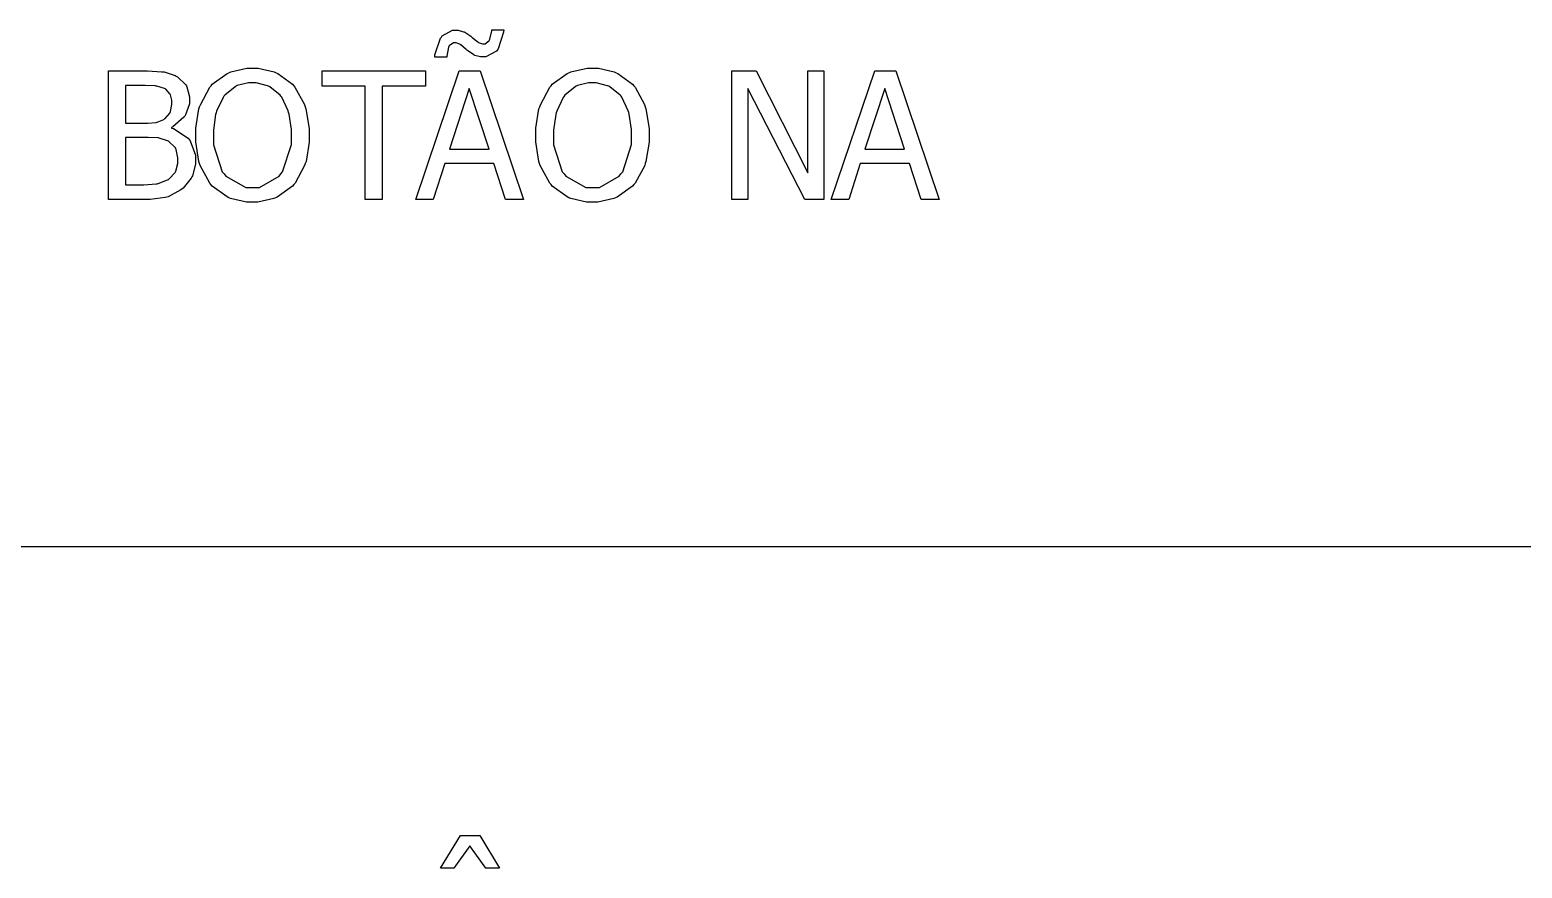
# Model space of a CAD drawing. Header units: millimetres. Extents: x 1974 to 2099, y 1386 to 1555.
# Drawn here: x 2093.165 to 2095.126, y 1483.11 to 1484.212 of the extents above; entities that cross this region are included whole.
import ezdxf

# ---------------------------------------------------------------- set-up
doc = ezdxf.new("R2010")
doc.units = ezdxf.units.MM
doc.layers.add('TEXTO', color=4, linetype='Continuous')

msp = doc.modelspace()

# ---------------------------------------------------------------- linework, layer by layer
at = {"layer": 'TEXTO', "color": 0}
for p, q in [((2093.707, 1484.2036), (2093.7205, 1484.211)), ((2093.7205, 1484.211), (2093.725, 1484.211)), ((2093.725, 1484.211), (2093.7276, 1484.211)), ((2093.7276, 1484.211), (2093.7348, 1484.2092)), ((2093.7348, 1484.2092), (2093.7357, 1484.2088)), ((2093.7357, 1484.2088), (2093.7364, 1484.2085)), ((2093.7364, 1484.2085), (2093.7445, 1484.2031)), ((2093.7695, 1484.1992), (2093.7719, 1484.2103)), ((2093.7719, 1484.2103), (2093.772, 1484.2116)), ((2093.772, 1484.2116), (2093.7878, 1484.2116)), ((2093.772, 1484.2116), (2093.772, 1484.2116)), ((2093.7876, 1484.2087), (2093.7805, 1484.1866)), ((2093.7878, 1484.2116), (2093.7876, 1484.2087)), ((2093.6972, 1484.1786), (2093.7044, 1484.2007)), ((2093.7044, 1484.2007), (2093.7058, 1484.2022)), ((2093.7058, 1484.2022), (2093.707, 1484.2036)), ((2093.7153, 1484.1887), (2093.7131, 1484.1772)), ((2093.7157, 1484.1895), (2093.7153, 1484.1887)), ((2093.7161, 1484.1904), (2093.7157, 1484.1895)), ((2093.7215, 1484.1946), (2093.7161, 1484.1904)), ((2093.7234, 1484.1946), (2093.7215, 1484.1946)), ((2093.725, 1484.1946), (2093.7234, 1484.1946)), ((2093.73, 1484.1926), (2093.725, 1484.1946)), ((2093.7307, 1484.1921), (2093.73, 1484.1926)), ((2093.7312, 1484.1917), (2093.7307, 1484.1921)), ((2093.7384, 1484.1858), (2093.7312, 1484.1917)), ((2093.7445, 1484.2031), (2093.7454, 1484.2023)), ((2093.7454, 1484.2023), (2093.7462, 1484.2016)), ((2093.7462, 1484.2016), (2093.7535, 1484.1959)), ((2093.7535, 1484.1959), (2093.7542, 1484.1955)), ((2093.7542, 1484.1955), (2093.7547, 1484.1951)), ((2093.7547, 1484.1951), (2093.7597, 1484.1932)), ((2093.7597, 1484.1932), (2093.7614, 1484.1932)), ((2093.7614, 1484.1932), (2093.7633, 1484.1932)), ((2093.7633, 1484.1932), (2093.7687, 1484.1976)), ((2093.7687, 1484.1976), (2093.7691, 1484.1984)), ((2093.7691, 1484.1984), (2093.7695, 1484.1992)), ((2093.6972, 1484.1758), (2093.6972, 1484.1786)), ((2093.7131, 1484.1758), (2093.6972, 1484.1758)), ((2093.7131, 1484.1772), (2093.7131, 1484.1758)), ((2093.7393, 1484.1851), (2093.7384, 1484.1858)), ((2093.74, 1484.1843), (2093.7393, 1484.1851)), ((2093.7482, 1484.1787), (2093.74, 1484.1843)), ((2093.749, 1484.1784), (2093.7482, 1484.1787)), ((2093.7498, 1484.1781), (2093.749, 1484.1784)), ((2093.7572, 1484.1763), (2093.7498, 1484.1781)), ((2093.7599, 1484.1763), (2093.7572, 1484.1763)), ((2093.7644, 1484.1763), (2093.7599, 1484.1763)), ((2093.7781, 1484.1836), (2093.7644, 1484.1763)), ((2093.7793, 1484.1851), (2093.7781, 1484.1836)), ((2093.7805, 1484.1866), (2093.7793, 1484.1851)), ((2093.2681, 1483.9887), (2093.2681, 1484.1576)), ((2093.2681, 1484.1576), (2093.3128, 1484.1576)), ((2093.3128, 1484.1576), (2093.3196, 1484.1576)), ((2093.3196, 1484.1576), (2093.3384, 1484.1566)), ((2093.3384, 1484.1566), (2093.34, 1484.1564)), ((2093.34, 1484.1564), (2093.3414, 1484.1563)), ((2093.3414, 1484.1563), (2093.3559, 1484.1516)), ((2093.3559, 1484.1516), (2093.3572, 1484.1508)), ((2093.3572, 1484.1508), (2093.3587, 1484.15)), ((2093.3587, 1484.15), (2093.3697, 1484.1394)), ((2093.4046, 1484.1401), (2093.4243, 1484.1543)), ((2093.4243, 1484.1543), (2093.4265, 1484.1553)), ((2093.4265, 1484.1553), (2093.4288, 1484.1563)), ((2093.4288, 1484.1563), (2093.4502, 1484.1612)), ((2093.4502, 1484.1612), (2093.4574, 1484.1612)), ((2093.4574, 1484.1612), (2093.4651, 1484.1612)), ((2093.4651, 1484.1612), (2093.486, 1484.1563)), ((2093.486, 1484.1563), (2093.4884, 1484.1551)), ((2093.4884, 1484.1551), (2093.4906, 1484.1542)), ((2093.4906, 1484.1542), (2093.5101, 1484.1401)), ((2093.5489, 1484.1376), (2093.5489, 1484.1576)), ((2093.5489, 1484.1576), (2093.6848, 1484.1576)), ((2093.6721, 1483.9887), (2093.7291, 1484.1576)), ((2093.6848, 1484.1576), (2093.6848, 1484.1376)), ((2093.7291, 1484.1576), (2093.7567, 1484.1576)), ((2093.7567, 1484.1576), (2093.8137, 1483.9887)), ((2093.8516, 1484.1401), (2093.8712, 1484.1543)), ((2093.8712, 1484.1543), (2093.8735, 1484.1553)), ((2093.8735, 1484.1553), (2093.8758, 1484.1563)), ((2093.8758, 1484.1563), (2093.8972, 1484.1612)), ((2093.8972, 1484.1612), (2093.9044, 1484.1612)), ((2093.9044, 1484.1612), (2093.9122, 1484.1612)), ((2093.9122, 1484.1612), (2093.9331, 1484.1563)), ((2093.9331, 1484.1563), (2093.9355, 1484.1551)), ((2093.9355, 1484.1551), (2093.9376, 1484.1542)), ((2093.9376, 1484.1542), (2093.9571, 1484.1401)), ((2094.0877, 1483.9887), (2094.0877, 1484.1576)), ((2094.0877, 1484.1576), (2094.1195, 1484.1576)), ((2094.1195, 1484.1576), (2094.1876, 1484.0239)), ((2094.1876, 1484.0239), (2094.1876, 1484.1576)), ((2094.1876, 1484.1576), (2094.2084, 1484.1576)), ((2094.2084, 1484.1576), (2094.2084, 1483.9887)), ((2094.2084, 1484.1576), (2094.2084, 1484.1576)), ((2094.2183, 1483.9887), (2094.2754, 1484.1576)), ((2094.2754, 1484.1576), (2094.303, 1484.1576)), ((2094.303, 1484.1576), (2094.3599, 1483.9887)), ((2093.3121, 1484.1384), (2093.2906, 1484.1384)), ((2093.2906, 1484.1384), (2093.2906, 1484.089)), ((2093.3164, 1484.1384), (2093.3121, 1484.1384)), ((2093.3295, 1484.1379), (2093.3164, 1484.1384)), ((2093.3307, 1484.1378), (2093.3295, 1484.1379)), ((2093.3317, 1484.1377), (2093.3307, 1484.1378)), ((2093.3418, 1484.1346), (2093.3317, 1484.1377)), ((2093.3428, 1484.134), (2093.3418, 1484.1346)), ((2093.3435, 1484.1337), (2093.3428, 1484.134)), ((2093.349, 1484.1277), (2093.3435, 1484.1337)), ((2093.3697, 1484.1394), (2093.3705, 1484.1381)), ((2093.3705, 1484.1381), (2093.3712, 1484.1368)), ((2093.3712, 1484.1368), (2093.3747, 1484.1238)), ((2093.3889, 1484.1132), (2093.4013, 1484.1363)), ((2093.4013, 1484.1363), (2093.403, 1484.1382)), ((2093.403, 1484.1382), (2093.4046, 1484.1401)), ((2093.4346, 1484.1368), (2093.4211, 1484.1258)), ((2093.4361, 1484.1375), (2093.4346, 1484.1368)), ((2093.4375, 1484.1383), (2093.4361, 1484.1375)), ((2093.4521, 1484.1418), (2093.4375, 1484.1383)), ((2093.4574, 1484.1418), (2093.4521, 1484.1418)), ((2093.4623, 1484.1418), (2093.4574, 1484.1418)), ((2093.477, 1484.1382), (2093.4623, 1484.1418)), ((2093.4787, 1484.1374), (2093.477, 1484.1382)), ((2093.4802, 1484.1368), (2093.4787, 1484.1374)), ((2093.4937, 1484.1258), (2093.4802, 1484.1368)), ((2093.5101, 1484.1401), (2093.5117, 1484.1382)), ((2093.5117, 1484.1382), (2093.5133, 1484.1363)), ((2093.5117, 1484.1382), (2093.5117, 1484.1382)), ((2093.5133, 1484.1363), (2093.5258, 1484.1135)), ((2093.6056, 1484.1376), (2093.5489, 1484.1376)), ((2093.6056, 1483.9887), (2093.6056, 1484.1376)), ((2093.6848, 1484.1376), (2093.6281, 1484.1376)), ((2093.6281, 1484.1376), (2093.6281, 1483.9887)), ((2093.7424, 1484.1347), (2093.7164, 1484.055)), ((2093.7685, 1484.055), (2093.7424, 1484.1347)), ((2093.8359, 1484.1132), (2093.8484, 1484.1363)), ((2093.8484, 1484.1363), (2093.8501, 1484.1382)), ((2093.8501, 1484.1382), (2093.8516, 1484.1401)), ((2093.8815, 1484.1368), (2093.8681, 1484.1258)), ((2093.883, 1484.1375), (2093.8815, 1484.1368)), ((2093.8845, 1484.1383), (2093.883, 1484.1375)), ((2093.8991, 1484.1418), (2093.8845, 1484.1383)), ((2093.9045, 1484.1418), (2093.8991, 1484.1418)), ((2093.9093, 1484.1418), (2093.9045, 1484.1418)), ((2093.9241, 1484.1382), (2093.9093, 1484.1418)), ((2093.9257, 1484.1374), (2093.9241, 1484.1382)), ((2093.9272, 1484.1368), (2093.9257, 1484.1374)), ((2093.9407, 1484.1258), (2093.9272, 1484.1368)), ((2093.9571, 1484.1401), (2093.9588, 1484.1382)), ((2093.9588, 1484.1382), (2093.9604, 1484.1363)), ((2093.9588, 1484.1382), (2093.9588, 1484.1382)), ((2093.9604, 1484.1363), (2093.9728, 1484.1135)), ((2094.1833, 1483.9887), (2094.1086, 1484.1344)), ((2094.1086, 1484.1344), (2094.1086, 1483.9887)), ((2094.2886, 1484.1347), (2094.2625, 1484.055)), ((2094.3147, 1484.055), (2094.2886, 1484.1347)), ((2093.3494, 1484.1269), (2093.349, 1484.1277)), ((2093.3497, 1484.1263), (2093.3494, 1484.1269)), ((2093.3495, 1484.1041), (2093.3514, 1484.1133)), ((2093.3514, 1484.1191), (2093.3497, 1484.1263)), ((2093.3514, 1484.1163), (2093.3514, 1484.1191)), ((2093.3514, 1484.1133), (2093.3514, 1484.1163)), ((2093.3514, 1484.1163), (2093.3514, 1484.1163)), ((2093.3747, 1484.1142), (2093.3694, 1484.0998)), ((2093.3747, 1484.1238), (2093.3747, 1484.1194)), ((2093.3747, 1484.1194), (2093.3747, 1484.1142)), ((2093.3871, 1484.1079), (2093.388, 1484.1105)), ((2093.388, 1484.1105), (2093.3889, 1484.1132)), ((2093.4187, 1484.1228), (2093.4102, 1484.1048)), ((2093.4199, 1484.1243), (2093.4187, 1484.1228)), ((2093.4211, 1484.1258), (2093.4199, 1484.1243)), ((2093.4949, 1484.1243), (2093.4937, 1484.1258)), ((2093.496, 1484.123), (2093.4949, 1484.1243)), ((2093.5044, 1484.105), (2093.496, 1484.123)), ((2093.5258, 1484.1135), (2093.5268, 1484.1106)), ((2093.5268, 1484.1106), (2093.5277, 1484.1079)), ((2093.834, 1484.1079), (2093.835, 1484.1105)), ((2093.835, 1484.1105), (2093.8359, 1484.1132)), ((2093.8658, 1484.1228), (2093.8573, 1484.1048)), ((2093.867, 1484.1243), (2093.8658, 1484.1228)), ((2093.8681, 1484.1258), (2093.867, 1484.1243)), ((2093.9419, 1484.1243), (2093.9407, 1484.1258)), ((2093.943, 1484.123), (2093.9419, 1484.1243)), ((2093.9514, 1484.105), (2093.943, 1484.123)), ((2093.9728, 1484.1135), (2093.9738, 1484.1106)), ((2093.9738, 1484.1106), (2093.9746, 1484.1079)), ((2093.3323, 1484.0903), (2093.341, 1484.094)), ((2093.341, 1484.094), (2093.342, 1484.0945)), ((2093.342, 1484.0945), (2093.3428, 1484.0951)), ((2093.3428, 1484.0951), (2093.3488, 1484.1023)), ((2093.3488, 1484.1023), (2093.3492, 1484.1032)), ((2093.3492, 1484.1032), (2093.3495, 1484.1041)), ((2093.3674, 1484.0967), (2093.3528, 1484.0843)), ((2093.3685, 1484.0982), (2093.3674, 1484.0967)), ((2093.3694, 1484.0998), (2093.3685, 1484.0982)), ((2093.3828, 1484.0825), (2093.3871, 1484.1079)), ((2093.409, 1484.1004), (2093.406, 1484.08)), ((2093.4096, 1484.1026), (2093.409, 1484.1004)), ((2093.4102, 1484.1048), (2093.4096, 1484.1026)), ((2093.505, 1484.1029), (2093.5044, 1484.105)), ((2093.5057, 1484.1007), (2093.505, 1484.1029)), ((2093.5088, 1484.0806), (2093.5057, 1484.1007)), ((2093.5277, 1484.1079), (2093.5321, 1484.0818)), ((2093.8297, 1484.0825), (2093.834, 1484.1079)), ((2093.856, 1484.1004), (2093.853, 1484.08)), ((2093.8567, 1484.1026), (2093.856, 1484.1004)), ((2093.8573, 1484.1048), (2093.8567, 1484.1026)), ((2093.9521, 1484.1029), (2093.9514, 1484.105)), ((2093.9527, 1484.1007), (2093.9521, 1484.1029)), ((2093.9557, 1484.0806), (2093.9527, 1484.1007)), ((2093.9746, 1484.1079), (2093.979, 1484.0818)), ((2093.2906, 1484.089), (2093.3161, 1484.089)), ((2093.3161, 1484.089), (2093.32, 1484.089)), ((2093.32, 1484.089), (2093.3307, 1484.0899)), ((2093.3307, 1484.0899), (2093.3316, 1484.0901)), ((2093.3316, 1484.0901), (2093.3323, 1484.0903)), ((2093.3528, 1484.0843), (2093.351, 1484.0835)), ((2093.351, 1484.0835), (2093.351, 1484.0825)), ((2093.351, 1484.0825), (2093.3535, 1484.0818)), ((2093.3535, 1484.0818), (2093.3729, 1484.0694)), ((2093.3828, 1484.073), (2093.3828, 1484.0825)), ((2093.3828, 1484.0645), (2093.3828, 1484.073)), ((2093.406, 1484.08), (2093.406, 1484.073)), ((2093.406, 1484.073), (2093.406, 1484.0604)), ((2093.5088, 1484.073), (2093.5088, 1484.0806)), ((2093.5088, 1484.0611), (2093.5088, 1484.073)), ((2093.5088, 1484.073), (2093.5088, 1484.073)), ((2093.5321, 1484.0818), (2093.5321, 1484.073)), ((2093.5321, 1484.073), (2093.5321, 1484.0639)), ((2093.8297, 1484.073), (2093.8297, 1484.0825)), ((2093.8297, 1484.0645), (2093.8297, 1484.073)), ((2093.853, 1484.08), (2093.853, 1484.073)), ((2093.853, 1484.073), (2093.853, 1484.0604)), ((2093.9557, 1484.073), (2093.9557, 1484.0806)), ((2093.9557, 1484.0611), (2093.9557, 1484.073)), ((2093.9557, 1484.073), (2093.9557, 1484.073)), ((2093.979, 1484.0818), (2093.979, 1484.073)), ((2093.979, 1484.073), (2093.979, 1484.0639)), ((2093.3161, 1484.0703), (2093.2906, 1484.0703)), ((2093.2906, 1484.0703), (2093.2906, 1484.0079)), ((2093.3202, 1484.0703), (2093.3161, 1484.0703)), ((2093.3328, 1484.0697), (2093.3202, 1484.0703)), ((2093.334, 1484.0695), (2093.3328, 1484.0697)), ((2093.3349, 1484.0694), (2093.334, 1484.0695)), ((2093.3446, 1484.0663), (2093.3349, 1484.0694)), ((2093.3456, 1484.0658), (2093.3446, 1484.0663)), ((2093.3469, 1484.0652), (2093.3456, 1484.0658)), ((2093.3561, 1484.0564), (2093.3469, 1484.0652)), ((2093.3566, 1484.0554), (2093.3561, 1484.0564)), ((2093.3569, 1484.0543), (2093.3566, 1484.0554)), ((2093.3592, 1484.0436), (2093.3569, 1484.0543)), ((2093.3729, 1484.0694), (2093.3744, 1484.0676)), ((2093.3744, 1484.0676), (2093.3757, 1484.0658)), ((2093.3757, 1484.0658), (2093.3826, 1484.0469)), ((2093.387, 1484.0388), (2093.3828, 1484.0645)), ((2093.406, 1484.0604), (2093.4177, 1484.0252)), ((2093.4971, 1484.0252), (2093.5088, 1484.0611)), ((2093.5321, 1484.0639), (2093.5278, 1484.0388)), ((2093.7164, 1484.055), (2093.7685, 1484.055)), ((2093.7164, 1484.055), (2093.7164, 1484.055)), ((2093.834, 1484.0388), (2093.8297, 1484.0645)), ((2093.853, 1484.0604), (2093.8647, 1484.0252)), ((2093.9441, 1484.0252), (2093.9557, 1484.0611)), ((2093.979, 1484.0639), (2093.9747, 1484.0388)), ((2094.2625, 1484.055), (2094.3147, 1484.055)), ((2094.2625, 1484.055), (2094.2625, 1484.055)), ((2093.3568, 1484.026), (2093.3592, 1484.0362)), ((2093.3592, 1484.0396), (2093.3592, 1484.0436)), ((2093.3592, 1484.0362), (2093.3592, 1484.0396)), ((2093.3592, 1484.0396), (2093.3592, 1484.0396)), ((2093.3826, 1484.035), (2093.3787, 1484.02)), ((2093.3826, 1484.0469), (2093.3826, 1484.0406)), ((2093.3826, 1484.0406), (2093.3826, 1484.035)), ((2093.3826, 1484.0406), (2093.3826, 1484.0406)), ((2093.3879, 1484.0359), (2093.387, 1484.0388)), ((2093.3887, 1484.0332), (2093.3879, 1484.0359)), ((2093.4013, 1484.0101), (2093.3887, 1484.0332)), ((2093.526, 1484.0333), (2093.5134, 1484.0101)), ((2093.5269, 1484.036), (2093.526, 1484.0333)), ((2093.5278, 1484.0388), (2093.5269, 1484.036)), ((2093.7101, 1484.0359), (2093.6948, 1483.9887)), ((2093.7747, 1484.0359), (2093.7101, 1484.0359)), ((2093.79, 1483.9887), (2093.7747, 1484.0359)), ((2093.8349, 1484.0359), (2093.834, 1484.0388)), ((2093.8358, 1484.0332), (2093.8349, 1484.0359)), ((2093.8482, 1484.0101), (2093.8358, 1484.0332)), ((2093.973, 1484.0333), (2093.9605, 1484.0101)), ((2093.9738, 1484.036), (2093.973, 1484.0333)), ((2093.9747, 1484.0388), (2093.9738, 1484.036)), ((2094.2563, 1484.0359), (2094.2412, 1483.9887)), ((2094.3209, 1484.0359), (2094.2563, 1484.0359)), ((2094.3363, 1483.9887), (2094.3209, 1484.0359)), ((2093.3335, 1484.0095), (2093.3459, 1484.0144)), ((2093.3459, 1484.0144), (2093.3471, 1484.015)), ((2093.3471, 1484.015), (2093.3481, 1484.0159)), ((2093.3481, 1484.0159), (2093.3559, 1484.0242)), ((2093.3559, 1484.0242), (2093.3564, 1484.0251)), ((2093.3564, 1484.0251), (2093.3568, 1484.026)), ((2093.377, 1484.0167), (2093.3664, 1484.0036)), ((2093.3779, 1484.0183), (2093.377, 1484.0167)), ((2093.3787, 1484.02), (2093.3779, 1484.0183)), ((2093.4177, 1484.0252), (2093.42, 1484.0222)), ((2093.42, 1484.0222), (2093.4223, 1484.0193)), ((2093.4223, 1484.0193), (2093.4486, 1484.0046)), ((2093.4667, 1484.0046), (2093.4924, 1484.0193)), ((2093.4924, 1484.0193), (2093.4948, 1484.0222)), ((2093.4948, 1484.0222), (2093.4971, 1484.0252)), ((2093.8647, 1484.0252), (2093.867, 1484.0222)), ((2093.867, 1484.0222), (2093.8694, 1484.0193)), ((2093.8694, 1484.0193), (2093.8956, 1484.0046)), ((2093.9138, 1484.0046), (2093.9395, 1484.0193)), ((2093.9395, 1484.0193), (2093.9418, 1484.0222)), ((2093.9418, 1484.0222), (2093.9441, 1484.0252)), ((2093.2906, 1484.0079), (2093.3088, 1484.0079)), ((2093.3088, 1484.0079), (2093.3146, 1484.0079)), ((2093.3146, 1484.0079), (2093.3307, 1484.0091)), ((2093.3307, 1484.0091), (2093.3321, 1484.0093)), ((2093.3321, 1484.0093), (2093.3335, 1484.0095)), ((2093.3634, 1484.0012), (2093.3464, 1483.9924)), ((2093.3651, 1484.0025), (2093.3634, 1484.0012)), ((2093.3664, 1484.0036), (2093.3651, 1484.0025)), ((2093.4029, 1484.0082), (2093.4013, 1484.0101)), ((2093.4046, 1484.0064), (2093.4029, 1484.0082)), ((2093.4241, 1483.992), (2093.4046, 1484.0064)), ((2093.4486, 1484.0046), (2093.4574, 1484.0046)), ((2093.4574, 1484.0046), (2093.4667, 1484.0046)), ((2093.51, 1484.0062), (2093.4899, 1483.9918)), ((2093.5117, 1484.0082), (2093.51, 1484.0062)), ((2093.5134, 1484.0101), (2093.5117, 1484.0082)), ((2093.8499, 1484.0082), (2093.8482, 1484.0101)), ((2093.8515, 1484.0064), (2093.8499, 1484.0082)), ((2093.8712, 1483.992), (2093.8515, 1484.0064)), ((2093.8956, 1484.0046), (2093.9045, 1484.0046)), ((2093.9045, 1484.0046), (2093.9138, 1484.0046)), ((2093.9571, 1484.0062), (2093.9369, 1483.9918)), ((2093.9588, 1484.0082), (2093.9571, 1484.0062)), ((2093.9605, 1484.0101), (2093.9588, 1484.0082)), ((2093.3166, 1483.9887), (2093.2681, 1483.9887)), ((2093.3231, 1483.9887), (2093.3166, 1483.9887)), ((2093.3428, 1483.9913), (2093.3231, 1483.9887)), ((2093.3447, 1483.9918), (2093.3428, 1483.9913)), ((2093.3464, 1483.9924), (2093.3447, 1483.9918)), ((2093.4265, 1483.991), (2093.4241, 1483.992)), ((2093.4287, 1483.99), (2093.4265, 1483.991)), ((2093.4496, 1483.9852), (2093.4287, 1483.99)), ((2093.4574, 1483.9852), (2093.4496, 1483.9852)), ((2093.4643, 1483.9852), (2093.4574, 1483.9852)), ((2093.4854, 1483.99), (2093.4643, 1483.9852)), ((2093.4877, 1483.9908), (2093.4854, 1483.99)), ((2093.4899, 1483.9918), (2093.4877, 1483.9908)), ((2093.6281, 1483.9887), (2093.6056, 1483.9887)), ((2093.6281, 1483.9887), (2093.6281, 1483.9887)), ((2093.6948, 1483.9887), (2093.6721, 1483.9887)), ((2093.6948, 1483.9887), (2093.6948, 1483.9887)), ((2093.8137, 1483.9887), (2093.79, 1483.9887)), ((2093.8735, 1483.991), (2093.8712, 1483.992)), ((2093.8758, 1483.99), (2093.8735, 1483.991)), ((2093.8966, 1483.9852), (2093.8758, 1483.99)), ((2093.9044, 1483.9852), (2093.8966, 1483.9852)), ((2093.9114, 1483.9852), (2093.9044, 1483.9852)), ((2093.9323, 1483.99), (2093.9114, 1483.9852)), ((2093.9346, 1483.9908), (2093.9323, 1483.99)), ((2093.9369, 1483.9918), (2093.9346, 1483.9908)), ((2094.1086, 1483.9887), (2094.0877, 1483.9887)), ((2094.2084, 1483.9887), (2094.1833, 1483.9887)), ((2094.2412, 1483.9887), (2094.2183, 1483.9887)), ((2094.2412, 1483.9887), (2094.2412, 1483.9887)), ((2094.3599, 1483.9887), (2094.3363, 1483.9887)), ((2098.7779, 1483.5322), (2069.8934, 1483.5322)), ((2093.7048, 1483.1101), (2093.7307, 1483.1532)), ((2093.7307, 1483.1532), (2093.7564, 1483.1532)), ((2093.7564, 1483.1532), (2093.7823, 1483.1101)), ((2093.7564, 1483.1532), (2093.7564, 1483.1532)), ((2093.7432, 1483.1393), (2093.7223, 1483.1101)), ((2093.7642, 1483.1101), (2093.7432, 1483.1393)), ((2093.7223, 1483.1101), (2093.7048, 1483.1101)), ((2093.7823, 1483.1101), (2093.7642, 1483.1101))]:
    msp.add_line(p, q, dxfattribs=at)

doc.saveas('drawing.dxf')
